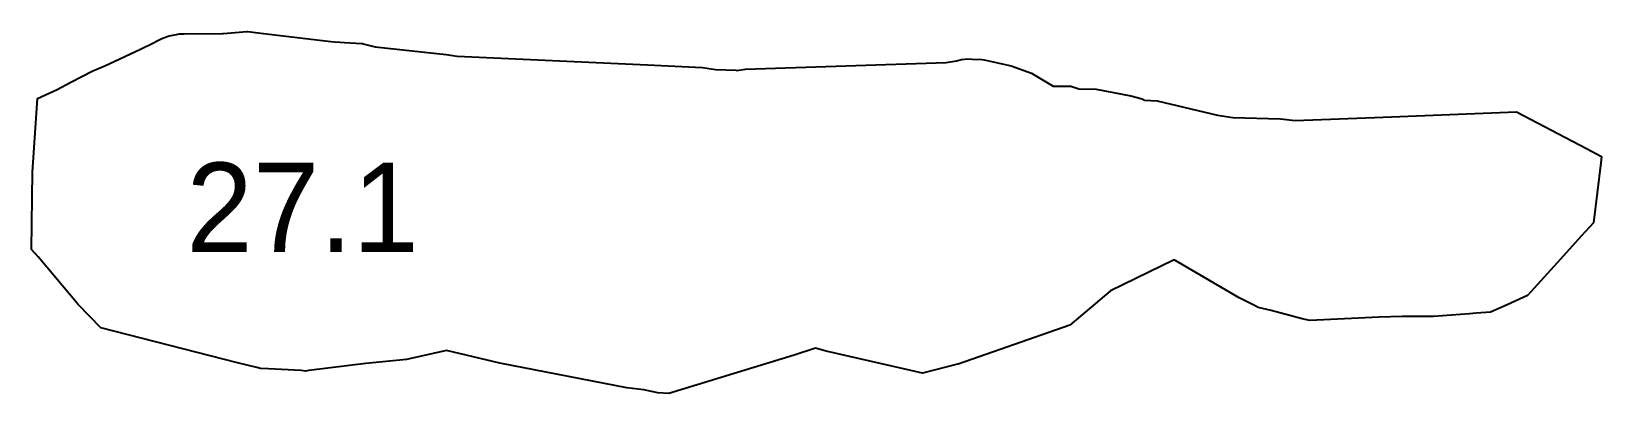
# Model space of a CAD drawing. Extents: x 66.3 to 154.1, y 16.5 to 36.8.
import ezdxf

# ---------------------------------------------------------------- set-up
doc = ezdxf.new("R2010")
doc.units = 0
doc.layers.get('0').update_dxf_attribs({"color": 255, "linetype": 'CONTINUOUS'})

msp = doc.modelspace()

# ---------------------------------------------------------------- linework, layer by layer
at = {"color": 1}
msp.add_lwpolyline([(104.565, 34.6241), (105.711, 34.5802), (105.743, 34.5765), (106.232, 34.6466), (117.461, 35.009), (118.051, 35.1135), (118.328, 35.1879), (118.687, 35.2261), (119.179, 35.1901), (119.351, 35.2044), (119.593, 35.1599), (121.106, 34.8336), (122.239, 34.4244), (123.465, 33.6913), (124.438, 33.7002), (124.901, 33.5511), (125.87, 33.518), (127.803, 33.149), (128.438, 32.9781), (128.573, 32.908), (129.275, 32.8782), (132.642, 32.0697), (133.5, 31.9378), (136.168, 31.8764), (136.994, 31.7685), (141.913, 31.9709), (149.383, 32.2542), (153.307, 30.2049), (154.143, 29.7654), (154.1, 29.4065), (153.686, 26.0569), (153.007, 25.3067), (151.844, 24.0269), (149.997, 22.0003), (148.86, 21.4704), (147.931, 21.0704), (147.117, 21.002), (146.751, 20.9712), (144.739, 20.825), (142.982, 20.8117), (141.692, 20.7903), (137.825, 20.6016), (137.39, 20.6824), (135.653, 21.1497), (134.924, 21.3282), (134.792, 21.4001), (133.869, 21.8643), (130.223, 23.9893), (126.664, 22.2593), (124.382, 20.3349), (118.133, 18.1647), (118.119, 18.1598), (118.107, 18.1582), (116.145, 17.6484), (110.752, 18.8887), (110.16, 19.0569), (108.957, 18.6516), (101.959, 16.5126), (101.343, 16.5602), (100.557, 16.7188), (99.6072, 16.8383), (92.502, 18.2078), (89.5081, 18.9208), (87.2632, 18.4209), (84.9998, 18.1863), (81.8134, 17.7961), (81.6184, 17.7721), (81.3867, 17.8088), (79.5573, 17.9013), (79.1048, 17.9145), (78.8948, 17.9696), (77.8215, 18.222), (70.1731, 20.1936), (68.9027, 21.4997), (66.6537, 24.1551), (66.2836, 24.5648), (66.3533, 28.8855), (66.6245, 33.0075), (67.724, 33.5123), (68.4862, 33.9268), (69.7186, 34.5522), (70.3999, 34.8244), (72.3825, 35.7655), (72.6533, 35.8836), (72.8526, 35.978), (73.5895, 36.3617), (73.9855, 36.5036), (74.3041, 36.5704), (74.5719, 36.6265), (74.8284, 36.6273), (76.9823, 36.636), (77.0396, 36.6353), (77.0405, 36.6353), (78.3436, 36.753), (78.3485, 36.7534), (78.4023, 36.7517), (79.1223, 36.6647), (83.0326, 36.1884), (83.2305, 36.1642), (83.5648, 36.1516), (83.7974, 36.1359), (84.1247, 36.1138), (84.7801, 36.0736), (84.8154, 36.0715), (84.839, 36.0679), (85.5115, 35.9005), (89.4882, 35.4679), (90.1156, 35.3753), (100.751, 34.8866), (103.843, 34.7312)], close=True, dxfattribs=at)

# ---------------------------------------------------------------- texts
msp.add_text('27.1', height=5).set_placement((74.9548, 24.4195))

doc.saveas('drawing.dxf')
